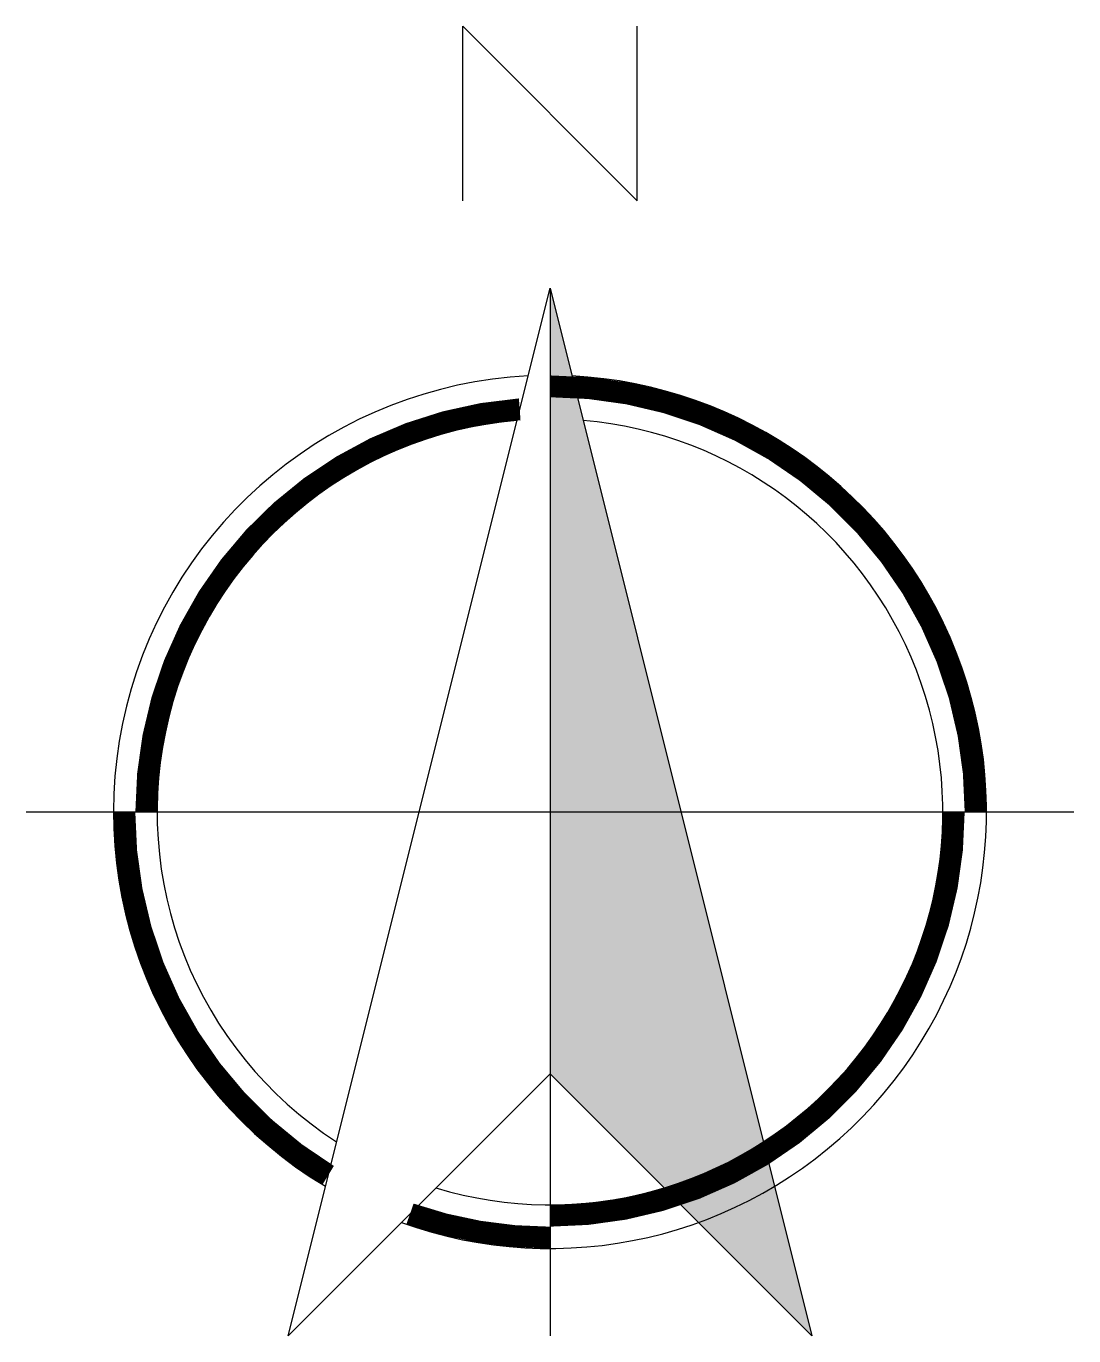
# Model space of a CAD drawing. Header units: inches. Extents: x -4 to 4, y 0 to 9.99.
import ezdxf

# ---------------------------------------------------------------- set-up
doc = ezdxf.new("R2010")
doc.units = ezdxf.units.IN
doc.header["$MEASUREMENT"] = 0
doc.layers.add('ceco.net 3', color=7, linetype='Continuous')

msp = doc.modelspace()

# ---------------------------------------------------------------- linework, layer by layer
at = {"layer": 'ceco.net 3'}
for p, q in [((0, 7.992), (0, 0)), ((-3.996, 3.996), (3.996, 3.996))]:
    msp.add_line(p, q, dxfattribs=at)
msp.add_lwpolyline([(-0.666, 8.658), (-0.666, 9.99), (0.666, 8.658), (0.666, 9.99)], dxfattribs=at)
msp.add_lwpolyline([(0, 7.992), (1.998, 0), (0, 1.998), (-1.998, 0)], close=True, dxfattribs=at)
at = {"layer": 'ceco.net 3', "const_width": 0.1665}
for points in [[(3.2467, 3.996, 0.414214), (0, 7.2428, 1)], [(-0.2311, 7.0676, 0.392385), (-3.0802, 3.996, 1)], [(-1.6918, 1.2249, -0.261393), (-3.2468, 3.996, -1)], [(3.0803, 3.996, -0.414214), (0, 0.9158, -1)], [(0, 0.7492, -0.083997), (-1.068, 0.93, -1)]]:
    msp.add_lwpolyline(points, format="xyb", dxfattribs=at)
at = {"layer": 'ceco.net 3'}
for radius, start, end in [(3.33, 92.88415, 239.04336), (3.33, 250.10409, 87.11585), (2.997, 94.83126, 237.09625), (2.997, 253.12551, 85.16874)]:
    msp.add_arc((0, 3.996), radius, start, end, dxfattribs=at)
msp.add_solid([(0, 7.992), (1.998, 0), (0, 1.998)], dxfattribs=at)

doc.saveas('drawing.dxf')
